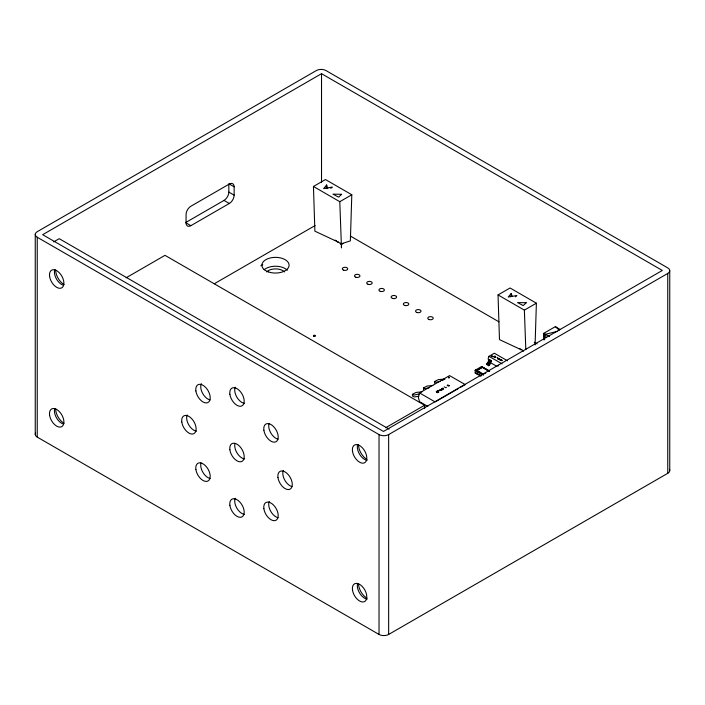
<?xml version="1.0" encoding="UTF-8"?>
<svg xmlns="http://www.w3.org/2000/svg" width="705" height="705" viewBox="0 0 705 705"><rect width="100%" height="100%" fill="white"/><g stroke="black" fill="none" stroke-linecap="round" stroke-linejoin="round"><path stroke-width="1.06" d="M35.25 434.333L35.25 234.474M669.75 270.667L669.75 470.526M442.317 389.742L441.638 389.592L441.727 388.887M443.612 388.993L442.934 388.843L443.022 388.138M441.48 388.922L441.409 389.283M482.652 367.296L489.376 370.962L482.652 367.296L476.395 370.689L483.128 374.796L476.395 370.689L482.652 367.023M351.804 194.756L350.367 240.863L341.528 243.763L341.476 247.896L339.792 201.692L313.452 186.481L325.463 179.546L351.804 194.756L339.792 201.692M535.086 344.904L536.39 303.194L510.05 287.984L498.038 294.919L499.475 339.599L519.752 349.09L519.752 348.534L520.977 349.795L521.224 349.398M486.688 364.6L487.789 363.727L489.526 359.603L491.482 360.819L489.702 364.837L488.591 365.701L486.653 364.088L489.526 359.603M499.501 359.418L498.391 359.286L499.334 359.62M501.123 360.352L500.012 360.22L500.955 360.555M498.937 358.484L497.695 358.633L498.717 358.29M326.248 188.2L326.618 185.01L323.63 188.623L332.293 187.089L330.733 188.376M510.825 296.638L511.204 293.447L508.217 297.061L516.88 295.527L515.32 296.814M441.727 389.045L441.956 389.839M443.022 388.305L443.427 389.037M442.705 388.534L442.775 388.208M491.288 356.281C492.689 354.712 492.901 357.232 493.059 356.73L491.429 356.21M460.515 387.309L465.212 384.595L449.587 375.606L419.563 392.941L418.373 397.444L419.545 401.665L427.812 406.433M438.263 391.002L438.528 391.777L438.246 391.081L437.726 391.372L438.369 391.398M440.325 389.53L440.123 389.512M441.348 390.244L440.528 390.385L441.277 390.341M488.591 365.701L490.292 361.78L491.482 360.819L489.508 360.123M507.433 360.775L494.355 353.223L488.988 356.325L488.177 358.51L488.715 361.066M501.431 359.955L500.999 359.7L501.29 360.052M313.452 186.481L314.888 231.161L335.166 240.652L335.166 240.097L336.391 241.357L336.637 240.96M476.88 373.958L477.355 373.403L476.395 370.072L475.919 370.627L476.395 370.072L483.233 374.02M497.871 366.168L498.647 365.296L497.668 365.683M447.64 385.177C452.416 386.076 446.662 385.899 447.834 385.018M499.678 359.118L499.387 358.766L499.845 359.065M495.245 356.827L495.033 357.303L495.818 357.47C495.342 357.638 494.857 356.624 495.65 356.704M437.541 391.266L438.316 390.755L437.153 390.984L437.541 391.213M442.246 380.577L444.934 379.026L438.175 379.651L434.588 381.537L434.632 383.194M321.524 73.69L42.67 234.686L383.476 431.451L662.33 270.456L321.524 73.69L321.524 182.375M53.668 241.894L59.22 238.687L389.098 429.142M234.139 186.816L228.834 183.758L228.834 192.086A6.803 3.922 -60 0 1 224.023 200.405L185.565 222.613L190.861 225.679L229.328 203.472A6.803 3.922 -60 0 0 234.139 195.144L234.139 186.816A6.803 3.922 -60 0 0 229.328 184.04L190.861 206.248A6.803 3.922 -60 0 0 186.058 214.576L186.058 222.903A6.803 3.922 -60 0 0 190.861 225.679M126.124 277.788L164.988 255.342L424.621 405.243L424.621 408.539M214.232 283.789L315.1 225.556M260.859 265.759L262.762 264.657M336.391 241.357L336.391 240.802L336.541 241.436L340.894 243.472M341.088 243.542L340.709 243.604A0.987 0.573 0 0 1 340.251 243.56L341.546 244.159L342.841 243.41L341.546 244.159M498.038 294.919L524.379 310.13L536.39 303.194M437.338 391.328L436.201 391.531L437.708 392.394M437.523 391.434L438.625 392.077L437.523 391.486M480.678 376.153L475.196 372.989L475.196 370.213L481.445 366.609L489.667 371.35M446.476 387.327L445.78 387.732L444.282 386.869M482.167 366.741L481.682 367.023L488.521 370.971M560.034 329.438L555.364 326.626L543.828 333.289L543.828 339.872M501.546 360.643L502.172 360.281M385.75 427.679L424.621 405.243M520.977 349.795L520.977 349.239L523.577 351.125M458.638 388.393L435.161 401.947L419.563 392.941M37.242 237.25L379.034 434.58A6.803 3.922 0 0 0 388.649 434.58L667.758 273.443A6.803 3.922 0 0 0 667.758 267.891L325.966 70.553A6.803 3.922 0 0 0 316.351 70.553L37.242 231.698A6.803 3.922 0 0 0 37.242 237.25L37.242 437.109L379.034 634.447A6.803 3.922 0 0 0 388.649 634.447L667.758 473.302A6.803 3.922 0 0 0 669.433 469.336M494.822 356.148L494.61 356.897L493.756 356.66L494.346 356.959L495.007 356.14M484.018 373.967L485.807 372.971M499.29 359.25L498.743 359.409L499.122 359.118M500.656 360.493L500.735 360.052M437.065 392.703C437.259 392.518 435.946 391.883 437.188 392.632M423.564 389.592L423.511 387.935L427.098 386.04L432.888 385.503M418.708 396.281L414.399 396.959L412.487 395.981L412.434 394.324L416.029 392.429L421.819 391.901M440.193 390.076L439.841 390.059M557.391 331.332L545.555 334.285L545.829 337.519M440.299 381.343L436.095 382.321L434.588 381.537M429.23 387.732L425.027 388.719L423.511 387.935M419.211 393.883L413.95 395.108L412.434 394.324M447.745 385.67L447.226 385.432L449.111 385.741L447.384 385.573M501.995 360.713L502.066 360.722M483.418 374.963L475.196 370.213L476.395 370.072M475.196 370.213L475.919 370.354M439.453 390.165L439.797 390.244M500.444 360.378L500.929 360.229M475.196 372.989L477.355 373.685M488.715 360.881L490.706 361.806M437.726 391.372L438.845 391.945L437.726 391.319M487.499 363.445L489.411 364.52M549.512 336.567L543.828 333.289L544.612 339.739M350.323 236.016L499.017 321.868M534.284 342.225L537.148 343.881M228.834 192.086L234.139 195.144M497.157 357.391L497.668 357.691M224.023 200.405L229.328 203.472M488.988 356.325L502.066 363.851M489.913 362.335L496.452 366.115M477.355 373.403L481.48 375.783M436.43 391.398L438.113 392.377M486.653 364.088L488.556 365.19M487.789 363.727L489.702 364.837M488.38 360.66L490.292 361.78M555.364 326.626L559.241 330.151M511.204 293.447L512.086 296.091M326.618 185.01L327.799 188.526M522.899 350.729L522.749 350.262L522.749 350.817M340.991 243.842L340.841 243.375L340.841 243.93M338.312 242.291L338.162 241.824L338.162 242.379M524.379 310.13L525.815 349.733M667.758 273.443L667.758 473.302M388.649 434.58L388.649 634.447M379.034 434.58L379.034 634.447M266.657 271.918A10.196 5.887 0 0 1 275.576 268.887A10.196 5.887 0 0 1 284.494 271.918M367.173 460.312A10.196 5.887 60 0 1 359.673 454.417A10.196 5.887 60 0 1 357.585 444.749M63.609 285.313A10.196 5.887 60 0 1 56.523 279.11A10.196 5.887 60 0 1 54.69 269.874M367.173 599.109A10.196 5.887 60 0 1 359.673 593.205A10.196 5.887 60 0 1 357.585 583.537M63.609 424.11A10.196 5.887 60 0 1 56.523 417.898A10.196 5.887 60 0 1 54.69 408.662M244.573 403.41A10.196 5.887 60 0 1 236.818 397.082A10.196 5.887 60 0 1 235.214 387.204M210.108 399.964A10.196 5.887 60 0 1 202.573 393.267A10.196 5.887 60 0 1 201.304 383.643M196.492 431.169A10.196 5.887 60 0 1 188.737 424.842A10.196 5.887 60 0 1 187.133 414.963M210.108 478.483A10.196 5.887 60 0 1 202.82 472.227A10.196 5.887 60 0 1 201.048 462.788M244.573 514.447A10.196 5.887 60 0 1 236.818 508.111A10.196 5.887 60 0 1 235.214 498.232M278.105 517.734A10.196 5.887 60 0 1 270.57 511.037A10.196 5.887 60 0 1 269.292 501.414M291.985 486.565A10.196 5.887 60 0 1 284.653 479.92A10.196 5.887 60 0 1 283.295 470.473M278.105 439.224A10.196 5.887 60 0 1 270.817 432.967A10.196 5.887 60 0 1 269.046 423.529M244.573 458.929A10.196 5.887 60 0 1 237.074 453.024A10.196 5.887 60 0 1 234.985 443.357M37.242 437.109A6.803 3.922 0 0 1 35.567 433.143M264.111 269.777A13.598 7.852 0 0 1 287.332 270.235M366.926 598.157A11.897 6.874 60 0 1 358.51 583.59M366.926 459.369A11.897 6.874 60 0 1 358.51 444.793M64.023 284.494A11.897 6.874 60 0 1 55.616 269.918M64.023 423.282A11.897 6.874 60 0 1 55.616 408.715M448.988 377.387L448.9 378.144C449.182 378.594 449.059 376.126 448.988 377.387M341.625 194.316L338.638 197.162L332.963 194.139L341.625 194.316M526.212 302.753L523.225 305.6L517.549 302.577L526.212 302.753M497.748 358.748L498.611 358.766L497.8 358.73M352.465 451.085A10.196 5.887 60 0 0 364.132 462.974A10.196 5.887 60 0 0 362.167 447.596A10.196 5.887 60 0 0 352.465 451.085M49.57 276.21A10.196 5.887 60 0 0 61.238 288.098A10.196 5.887 60 0 0 59.264 272.72A10.196 5.887 60 0 0 49.57 276.21M352.465 589.882A10.196 5.887 60 0 0 364.132 601.77A10.196 5.887 60 0 0 362.167 586.393A10.196 5.887 60 0 0 352.465 589.882M49.57 415.007A10.196 5.887 60 0 0 61.238 426.895A10.196 5.887 60 0 0 59.264 411.517A10.196 5.887 60 0 0 49.57 415.007M229.865 394.183A10.196 5.887 60 0 0 241.533 406.071A10.196 5.887 60 0 0 239.559 390.693A10.196 5.887 60 0 0 229.865 394.183M195.884 390.94A10.196 5.887 60 0 0 207.614 402.678A10.196 5.887 60 0 0 205.472 387.23A10.196 5.887 60 0 0 195.884 390.94M181.784 421.942A10.196 5.887 60 0 0 193.452 433.831A10.196 5.887 60 0 0 191.487 418.453A10.196 5.887 60 0 0 181.784 421.942M195.884 469.451A10.196 5.887 60 0 0 207.614 481.189A10.196 5.887 60 0 0 205.472 465.749A10.196 5.887 60 0 0 195.884 469.451M229.865 505.221A10.196 5.887 60 0 0 241.533 517.109A10.196 5.887 60 0 0 239.559 501.731A10.196 5.887 60 0 0 229.865 505.221M263.882 508.71A10.196 5.887 60 0 0 275.602 520.449A10.196 5.887 60 0 0 273.469 505A10.196 5.887 60 0 0 263.882 508.71M277.946 477.461A10.196 5.887 60 0 0 289.614 489.349A10.196 5.887 60 0 0 287.64 473.971A10.196 5.887 60 0 0 277.946 477.461M263.882 430.191A10.196 5.887 60 0 0 275.602 441.938A10.196 5.887 60 0 0 273.469 426.49A10.196 5.887 60 0 0 263.882 430.191M229.865 449.702A10.196 5.887 60 0 0 241.533 461.59A10.196 5.887 60 0 0 239.559 446.212A10.196 5.887 60 0 0 229.865 449.702M268.288 271.866A13.598 7.852 0 0 0 289.076 265.468A13.598 7.852 0 0 0 269.09 258.277A13.598 7.852 0 0 0 268.288 271.866M313.945 336.338A1.04 0.599 0 0 0 315.532 335.844A1.04 0.599 0 0 0 314.007 335.298A1.04 0.599 0 0 0 313.945 336.338M429.072 319.532A2.723 1.569 0 0 0 433.223 318.255A2.723 1.569 0 0 0 429.23 316.809A2.723 1.569 0 0 0 429.072 319.532M416.858 312.482A2.723 1.569 0 0 0 421.017 311.205A2.723 1.569 0 0 0 417.016 309.759A2.723 1.569 0 0 0 416.858 312.482M404.644 305.432A2.723 1.569 0 0 0 408.803 304.155A2.723 1.569 0 0 0 404.802 302.709A2.723 1.569 0 0 0 404.644 305.432M392.429 298.382A2.723 1.569 0 0 0 396.589 297.105A2.723 1.569 0 0 0 392.597 295.659A2.723 1.569 0 0 0 392.429 298.382M380.224 291.332A2.723 1.569 0 0 0 384.375 290.055A2.723 1.569 0 0 0 380.383 288.609A2.723 1.569 0 0 0 380.224 291.332M368.01 284.282A2.723 1.569 0 0 0 372.169 283.005A2.723 1.569 0 0 0 368.169 281.559A2.723 1.569 0 0 0 368.01 284.282M355.796 277.232A2.723 1.569 0 0 0 359.955 275.946A2.723 1.569 0 0 0 355.954 274.509A2.723 1.569 0 0 0 355.796 277.232M343.582 270.174A2.723 1.569 0 0 0 347.741 268.896A2.723 1.569 0 0 0 343.749 267.459A2.723 1.569 0 0 0 343.582 270.174"/></g></svg>
